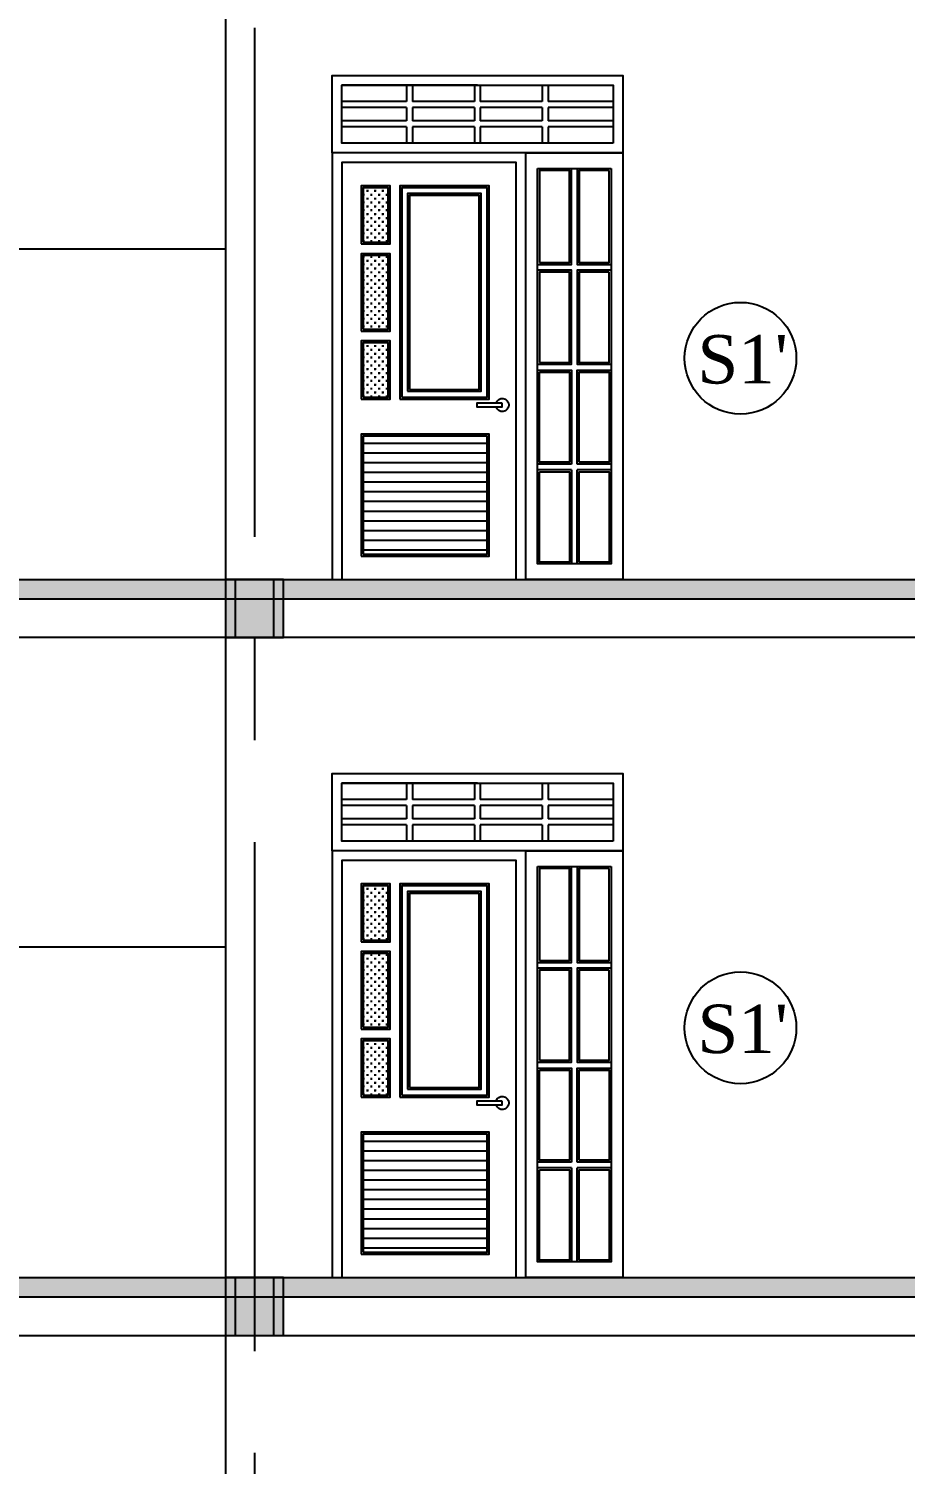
# Model space of a CAD drawing. Header units: inches. Extents: x 452443 to 881249, y 975131 to 1198310.
# Drawn here: x 713997 to 718520, y 1039547 to 1046951 of the extents above; entities that cross this region are included whole.
import ezdxf

# ---------------------------------------------------------------- set-up
doc = ezdxf.new("R2010")
doc.units = ezdxf.units.IN
doc.header["$LTSCALE"] = 3.5
doc.header["$MEASUREMENT"] = 0
doc.linetypes.add('CENTER', pattern=[2, 1.25, -0.25, 0.25, -0.25])
for name, color, linetype in [('cot', 1, 'Continuous'), ('CUA', 4, 'Continuous'), ('HA', 8, 'Continuous'), ('hatch', 4, 'Continuous'), ('Netthay_126', 126, 'Continuous'), ('thuocdo', 3, 'Continuous'), ('Truc', 252, 'Continuous')]:
    doc.layers.add(name, color=color, linetype=linetype)
doc.styles.get("Standard").update_dxf_attribs({"font": 'times.ttf'})

# ---------------------------------------------------------------- blocks, each defined once
blk = doc.blocks.new('cuadi1500x2600')
at = {"layer": 'CUA'}
h = blk.add_hatch(dxfattribs=at)
h.set_pattern_fill('ANSI31', color=256, scale=400, angle=315, style=0)
h.set_pattern_definition([(0, (375391.19, 832311.767), (2e-14, 50), [])])
h.paths.add_polyline_path([(700, 739.1), (700, 130), (1340, 130), (1340, 739.1)])
at = {"layer": 'hatch'}
h = blk.add_hatch(dxfattribs=at)
h.set_pattern_fill('CROSS', color=256, scale=80, style=0)
h.set_pattern_definition([(0, (396849.858, 818514.514), (20, 20), [10, -30]), (90, (396854.858, 818509.514), (-20, 20), [10, -30])])
h.paths.add_polyline_path([(1340, 1290.5), (1210, 1290.5), (1210, 1670.5), (1340, 1670.5)])
h.paths.add_polyline_path([(1340, 2020.5), (1210, 2020.5), (1210, 1740.5), (1340, 1740.5)])
h.paths.add_polyline_path([(1210, 940.5), (1340, 940.5), (1340, 1220.5), (1210, 1220.5)])
at = {"layer": 'CUA'}
for p, q in [((50, 2465), (385, 2465)), ((415, 2465), (735, 2465)), ((765, 2465), (1085, 2465)), ((1115, 2465), (1450, 2465)), ((50, 2435), (385, 2435)), ((415, 2435), (735, 2435)), ((765, 2435), (1085, 2435)), ((1115, 2435), (1450, 2435)), ((50, 2365), (385, 2365)), ((50, 2335), (385, 2335)), ((415, 2365), (735, 2365)), ((415, 2335), (735, 2335)), ((765, 2365), (1085, 2365)), ((765, 2335), (1085, 2335)), ((1115, 2365), (1450, 2365)), ((1115, 2335), (1450, 2335))]:
    blk.add_line(p, q, dxfattribs=at)
for points in [[(0, 2200), (1500, 2200), (1500, 2600), (0, 2600)], [(50, 2250), (1450, 2250), (1450, 2550), (50, 2550)], [(1500, 0), (500, 0), (500, 2200), (1500, 2200)], [(1450, 0), (550, 0), (550, 2150), (1450, 2150)], [(1150, 930.5), (690, 930.5), (690, 2030.5), (1150, 2030.5)], [(1350, 1730.5), (1200, 1730.5), (1200, 2030.5), (1350, 2030.5)], [(1350, 1280.5), (1200, 1280.5), (1200, 1680.5), (1350, 1680.5)], [(1350, 930.5), (1200, 930.5), (1200, 1230.5), (1350, 1230.5)], [(621.6, 909.8), (753.3, 909.8), (753.3, 890.2), (621.6, 890.2)], [(621.6, 909.8), (753.3, 909.8), (753.3, 890.2), (621.6, 890.2)], [(1350, 120), (690, 120), (690, 749.1), (1350, 749.1)]]:
    blk.add_lwpolyline(points, close=True, dxfattribs=at)
for points in [[(750, 2550), (50, 2550)], [(385, 2550), (385, 2465)], [(415, 2550), (415, 2465)], [(735, 2550), (735, 2465)], [(750, 2550), (1450, 2550)], [(765, 2550), (765, 2465)], [(1085, 2550), (1085, 2465)], [(1115, 2550), (1115, 2465)], [(385, 2435), (385, 2365)], [(415, 2435), (415, 2365)], [(735, 2435), (735, 2365)], [(765, 2435), (765, 2365)], [(1085, 2435), (1085, 2365)], [(1115, 2435), (1115, 2365)], [(385, 2335), (385, 2250)], [(415, 2335), (415, 2250)], [(735, 2335), (735, 2250)], [(765, 2335), (765, 2250)], [(1085, 2335), (1085, 2250)], [(1115, 2335), (1115, 2250)]]:
    blk.add_lwpolyline(points, dxfattribs=at)
blk.add_arc((621.6, 900), 33.7, 16.91721, 343.08279, dxfattribs=at)
blk.add_arc((621.6, 900), 33.7, 16.91721, 343.08279, dxfattribs=at)
at = {"layer": 'HA', "ltscale": 50}
for points in [[(1140, 940.5), (700, 940.5), (700, 2020.5), (1140, 2020.5)], [(1340, 1740.5), (1210, 1740.5), (1210, 2020.5), (1340, 2020.5)], [(1110, 970.5), (730, 970.5), (730, 1990.5), (1110, 1990.5)], [(1100, 980.5), (740, 980.5), (740, 1980.5), (1100, 1980.5)], [(1340, 1290.5), (1210, 1290.5), (1210, 1670.5), (1340, 1670.5)], [(1340, 940.5), (1210, 940.5), (1210, 1220.5), (1340, 1220.5)], [(1340, 130), (700, 130), (700, 739.1), (1340, 739.1)]]:
    blk.add_lwpolyline(points, close=True, dxfattribs=at)
at = {"layer": 'hatch'}
for p, q in [((501.1, 2200), (1.1, 2200)), ((440, 2120), (60, 2120)), ((60, 595), (235, 595)), ((265, 595), (440, 595)), ((60, 565), (235, 565)), ((265, 565), (440, 565))]:
    blk.add_line(p, q, dxfattribs=at)
for points in [[(0, 2200), (1500, 2200)], [(0, 2200), (0, 0), (500, 0), (500, 2200)], [(60, 2120), (60, 80), (440, 80), (440, 2120)], [(235, 2120), (235, 1625), (60, 1625)], [(70, 2110), (225, 2110), (225, 1635), (70, 1635), (70, 2110)], [(440, 1625), (265, 1625), (265, 2120)], [(430, 1635), (275, 1635), (275, 2110), (430, 2110), (430, 1635)], [(60, 1595), (235, 1595), (235, 1110), (60, 1110)], [(70, 1585), (225, 1585), (225, 1120), (70, 1120), (70, 1585)], [(440, 1110), (265, 1110), (265, 1595), (440, 1595)], [(430, 1120), (275, 1120), (275, 1585), (430, 1585), (430, 1120)], [(235, 595), (235, 1080), (60, 1080)], [(225, 605), (225, 1070), (70, 1070), (70, 605), (225, 605)], [(440, 1080), (265, 1080), (265, 595)], [(430, 1070), (275, 1070), (275, 605), (430, 605), (430, 1070)], [(225, 90), (225, 555), (70, 555), (70, 90), (225, 90)], [(235, 80), (235, 565)], [(265, 565), (265, 80)], [(430, 555), (275, 555), (275, 90), (430, 90), (430, 555)]]:
    blk.add_lwpolyline(points, dxfattribs=at)

msp = doc.modelspace()

# ---------------------------------------------------------------- hatches: boundary and pattern name
at = {"layer": 'cot'}
h = msp.add_hatch(color=256, dxfattribs=at)
h.dxf.hatch_style = 1
h.paths.add_polyline_path([(706262.3, 1044110.4), (702062.3, 1044110.4), (702062.3, 1044010.4), (706262.3, 1044010.4)])
h.paths.add_polyline_path([(710562.3, 1044110.4), (706262.3, 1044110.4), (706262.3, 1044010.4), (710562.3, 1044010.4)])
h.paths.add_polyline_path([(715062.3, 1044110.4), (710762.3, 1044110.4), (710762.3, 1044010.4), (715062.3, 1044010.4)])
h.paths.add_polyline_path([(719562.3, 1044110.4), (715262.3, 1044110.4), (715262.3, 1044010.4), (719562.3, 1044010.4)])
h.paths.add_polyline_path([(723562.3, 1044110.4), (719562.3, 1044110.4), (719562.3, 1044010.4), (723562.3, 1044010.4)])
h.paths.add_polyline_path([(698662.3, 1044110.4), (698662.3, 1044010.4), (702062.3, 1044010.4), (702062.3, 1044110.4)])
h.paths.add_polyline_path([(727162.3, 1044010.4), (727162.3, 1044110.4), (723562.3, 1044110.4), (723562.3, 1044010.4)])
h = msp.add_hatch(color=256, dxfattribs=at)
h.dxf.hatch_style = 1
h.paths.add_polyline_path([(715312.3, 1044110.4), (715012.3, 1044110.4), (715012.3, 1043810.4), (715312.3, 1043810.4)])
h = msp.add_hatch(color=256, dxfattribs=at)
h.dxf.hatch_style = 1
h.paths.add_polyline_path([(715262.3, 1044110.4), (715062.3, 1044110.4), (715062.3, 1043810.4), (715262.3, 1043810.4)])
h = msp.add_hatch(color=256, dxfattribs=at)
h.dxf.hatch_style = 1
h.paths.add_polyline_path([(715262.3, 1044110.4), (715062.3, 1044110.4), (715062.3, 1043810.4), (715262.3, 1043810.4)])
h = msp.add_hatch(color=256, dxfattribs=at)
h.dxf.hatch_style = 1
h.paths.add_polyline_path([(715262.3, 1044110.4), (715062.3, 1044110.4), (715062.3, 1043810.4), (715262.3, 1043810.4)])
h = msp.add_hatch(color=256, dxfattribs=at)
h.dxf.hatch_style = 1
h.paths.add_polyline_path([(698662.3, 1040510.4), (698462.3, 1040510.4), (698462.3, 1040410.4), (698562.3, 1040410.4), (698562.3, 1040360.4), (698662.3, 1040360.4)])
h.paths.add_polyline_path([(706062.3, 1040510.4), (702262.3, 1040510.4), (702262.3, 1040410.4), (706062.3, 1040410.4)])
h.paths.add_polyline_path([(710562.3, 1040510.4), (706062.3, 1040510.4), (706062.3, 1040410.4), (710562.3, 1040410.4)])
h.paths.add_polyline_path([(715062.3, 1040510.4), (710762.3, 1040510.4), (710762.3, 1040410.4), (715062.3, 1040410.4)])
h.paths.add_polyline_path([(719562.3, 1040510.4), (715262.3, 1040510.4), (715262.3, 1040410.4), (719562.3, 1040410.4)])
h.paths.add_polyline_path([(723562.3, 1040510.4), (719562.3, 1040510.4), (719562.3, 1040410.4), (723562.3, 1040410.4)])
h.paths.add_polyline_path([(727362.3, 1040510.4), (727162.3, 1040510.4), (727162.3, 1040360.4), (727262.3, 1040360.4), (727262.3, 1040410.4), (727362.3, 1040410.4)])
h.paths.add_polyline_path([(727162.3, 1040410.4), (727162.3, 1040510.4), (723562.3, 1040510.4), (723562.3, 1040410.4)])
h.paths.add_polyline_path([(698662.3, 1040510.4), (698662.3, 1040410.4), (702262.3, 1040410.4), (702262.3, 1040510.4)])
h = msp.add_hatch(color=256, dxfattribs=at)
h.dxf.hatch_style = 1
h.paths.add_polyline_path([(715312.3, 1040510.4), (715012.3, 1040510.4), (715012.3, 1040210.4), (715312.3, 1040210.4)])
h = msp.add_hatch(color=256, dxfattribs=at)
h.dxf.hatch_style = 1
h.paths.add_polyline_path([(715262.3, 1040510.4), (715062.3, 1040510.4), (715062.3, 1040210.4), (715262.3, 1040210.4)])
h = msp.add_hatch(color=256, dxfattribs=at)
h.dxf.hatch_style = 1
h.paths.add_polyline_path([(715262.3, 1040510.4), (715062.3, 1040510.4), (715062.3, 1040210.4), (715262.3, 1040210.4)])
h = msp.add_hatch(color=256, dxfattribs=at)
h.dxf.hatch_style = 1
h.paths.add_polyline_path([(715262.3, 1040510.4), (715062.3, 1040510.4), (715062.3, 1040210.4), (715262.3, 1040210.4)])

# ---------------------------------------------------------------- linework, layer by layer
for points in [[(698862.3, 1044110.4), (726962.3, 1044110.4)], [(698862.3, 1044010.4), (726962.3, 1044010.4)], [(698862.3, 1040510.4), (726962.3, 1040510.4)], [(698862.3, 1040410.4), (726962.3, 1040410.4)]]:
    msp.add_lwpolyline(points, dxfattribs=at)
for points in [[(715012.3, 1043810.4), (715312.3, 1043810.4), (715312.3, 1044110.4), (715012.3, 1044110.4)], [(715062.3, 1043810.4), (715262.3, 1043810.4), (715262.3, 1044110.4), (715062.3, 1044110.4)], [(715062.3, 1043810.4), (715262.3, 1043810.4), (715262.3, 1044110.4), (715062.3, 1044110.4)], [(715062.3, 1043810.4), (715262.3, 1043810.4), (715262.3, 1044110.4), (715062.3, 1044110.4)], [(715012.3, 1040210.4), (715312.3, 1040210.4), (715312.3, 1040510.4), (715012.3, 1040510.4)], [(715062.3, 1040210.4), (715262.3, 1040210.4), (715262.3, 1040510.4), (715062.3, 1040510.4)], [(715062.3, 1040210.4), (715262.3, 1040210.4), (715262.3, 1040510.4), (715062.3, 1040510.4)], [(715062.3, 1040210.4), (715262.3, 1040210.4), (715262.3, 1040510.4), (715062.3, 1040510.4)]]:
    msp.add_lwpolyline(points, close=True, dxfattribs=at)
at = {"layer": 'Netthay_126'}
msp.add_line((715012.3, 1040210.4), (715012.3, 1036510.4), dxfattribs=at)
at = {"layer": 'Netthay_126', "ltscale": 200}
for points in [[(714262.8, 1046743.8, 0, 100, 0), (714262.8, 1046883, 0, 0, 0), (714262.8, 1048667.7, 0, 0, 0)], [(718221.7, 1046588.8, 0, 100, 0), (718221.7, 1046883, 0, 0, 0), (718221.7, 1048667.7, 0, 0, 0)], [(717669.9, 1042884.5, 0, 100, 0), (717669.9, 1043178.6, 0, 0, 0), (717669.9, 1044963.3, 0, 0, 0)], [(717669.9, 1039730.9, 0, 100, 0), (717669.9, 1040025.1, 0, 0, 0), (717669.9, 1041509.8, 0, 0, 0)]]:
    msp.add_lwpolyline(points, format="xyseb", dxfattribs=at)
at = {"layer": 'Netthay_126'}
for points in [[(715012.3, 1047410.4), (715012.3, 1040510.4)], [(713662.3, 1045816.4), (715012.3, 1045816.4)], [(726962.3, 1043810.4), (698862.3, 1043810.4)], [(713662.3, 1042216.4), (715012.3, 1042216.4)], [(698862.3, 1040210.4), (726962.3, 1040210.4)]]:
    msp.add_lwpolyline(points, dxfattribs=at)
for centre in [(717669.9, 1045251.6), (717669.9, 1041798)]:
    msp.add_circle(centre, 288.2, dxfattribs=at)
at = {"layer": 'Truc', "linetype": 'CENTER', "ltscale": 600}
for points in [[(715162.3, 1055355.8), (715162.3, 1032980.8)], [(697441.3, 1044110.4), (729852, 1044110.4)], [(697441.3, 1040510.4), (729852, 1040510.4)]]:
    msp.add_lwpolyline(points, dxfattribs=at)

# ---------------------------------------------------------------- block references
at = {"layer": 'thuocdo', "xscale": -1}
for p in [(717062.3, 1044110.4), (717062.3, 1040510.4)]:
    msp.add_blockref('cuadi1500x2600', p, dxfattribs=at)

# ---------------------------------------------------------------- texts
at = {"char_height": 250, "width": 489.6, "attachment_point": 2, "line_spacing_factor": 0.938532}
for insert in [(717681.7, 1045371.3), (717681.7, 1041917.8)]:
    msp.add_mtext("S1'", dxfattribs=dict(at, insert=insert))

doc.saveas('drawing.dxf')
